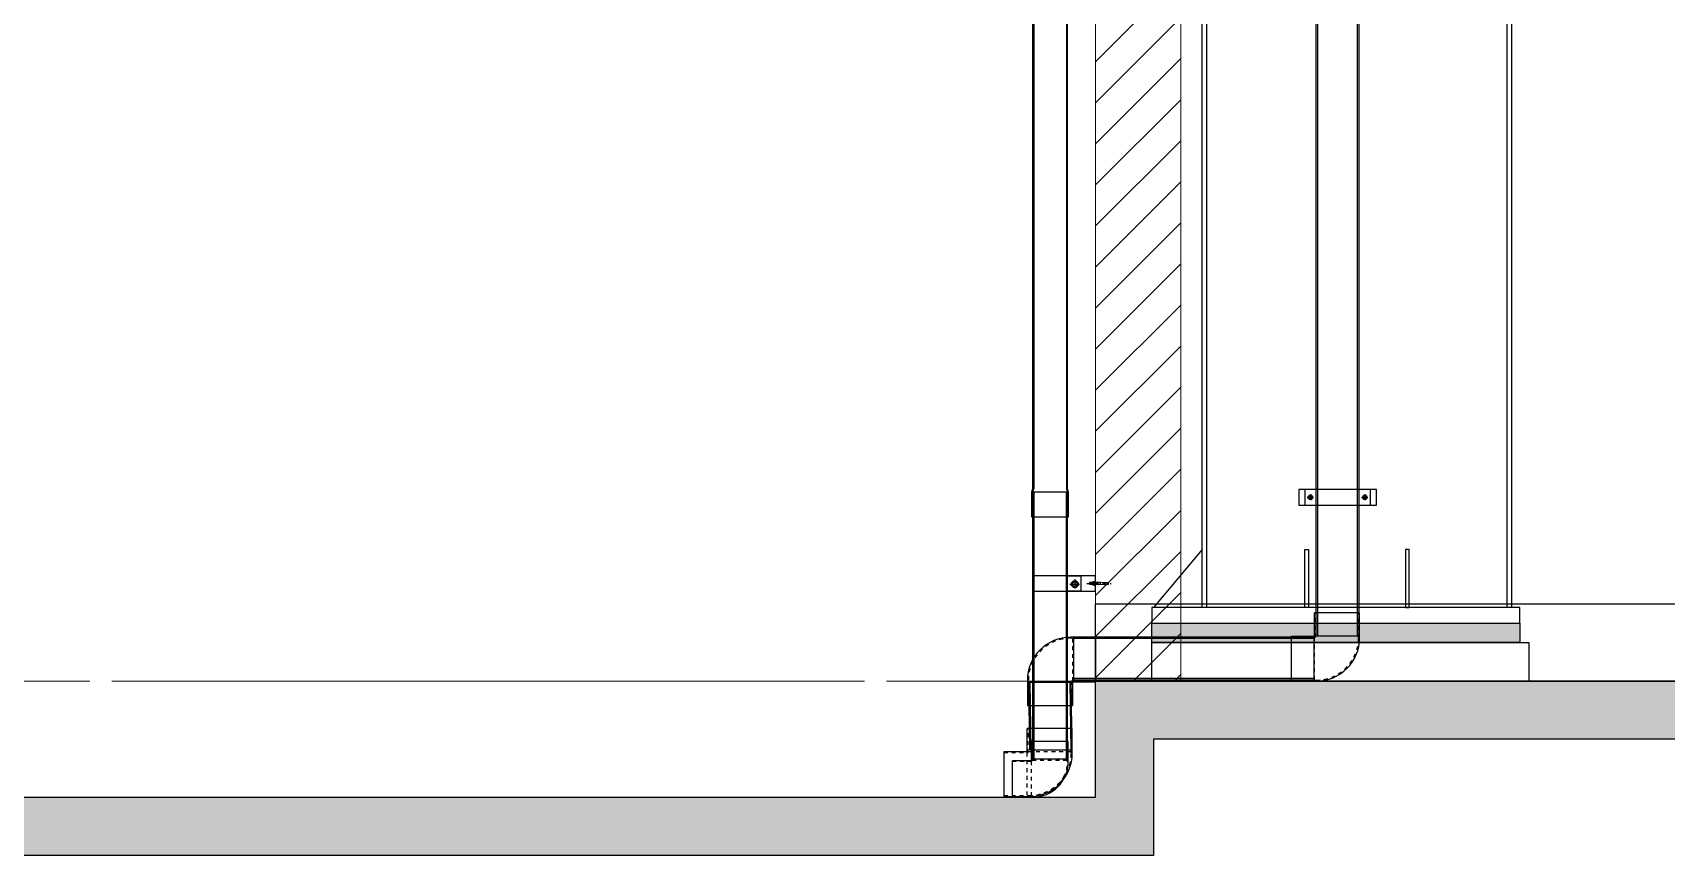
# Model space of a CAD drawing. Header units: inches. Extents: x 340055 to 349452, y -34649 to -30845.
# Drawn here: x 347764.32 to 347806.5, y -32151.54 to -32130.29 of the extents above; entities that cross this region are included whole.
import ezdxf

# ---------------------------------------------------------------- set-up
doc = ezdxf.new("R2010")
doc.units = ezdxf.units.IN
doc.header["$MEASUREMENT"] = 0
for name, pattern in [('CENTER', [2, 1.25, -0.25, 0.25, -0.25]), ('CENTER2', [28.575, 19.05, -3.175, 3.175, -3.175]), ('HIDDEN', [0.375, 0.25, -0.125])]:
    doc.linetypes.add(name, pattern=pattern)
for name, color, linetype in [('001-TRUC', 252, 'CENTER'), ('2', 2, 'Continuous'), ('7', 7, 'Continuous'), ('DIM', 8, 'Continuous'), ('DOWNPOUT', 52, 'Continuous'), ('ROOFING', 4, 'Continuous')]:
    doc.layers.add(name, color=color, linetype=linetype)
doc.layers.add('0_HATCH', color=252, linetype='Continuous', lineweight=9)

# ---------------------------------------------------------------- blocks, each defined once
blk = doc.blocks.new('D90-90')
at = {"layer": 'ROOFING', "color": 254}
for p, q in [((-296909.8, -76158.4), (-296964.3, -76158.4)), ((-296909.8, -76158.4), (-296909.8, -76256.9)), ((-297059.3, -76253.4), (-297059.3, -76307.9)), ((-296909.8, -76256.9), (-296960.8, -76256.9)), ((-296960.8, -76256.9), (-296960.8, -76307.9)), ((-297059.3, -76307.9), (-296960.8, -76307.9))]:
    blk.add_line(p, q, dxfattribs=at)
at = {"layer": 'ROOFING', "color": 254, "linetype": 'HIDDEN'}
for p, q in [((-296909.8, -76160.6), (-296964.3, -76160.6)), ((-296959.7, -76254.7), (-296959.7, -76160.6)), ((-297057.1, -76253.4), (-297057.1, -76307.9)), ((-296963, -76257.5), (-297057.1, -76257.5)), ((-296909.8, -76254.7), (-296963, -76254.7)), ((-296963, -76254.7), (-296963, -76307.9))]:
    blk.add_line(p, q, dxfattribs=at)
at = {"layer": 'ROOFING', "color": 254}
blk.add_arc((-296964.3, -76253.4), 95, 90, 180, dxfattribs=at)
at = {"layer": 'ROOFING', "color": 254, "linetype": 'HIDDEN'}
blk.add_arc((-296964.3, -76253.4), 92.8, 90, 180, dxfattribs=at)
blk = doc.blocks.new('A$Cb70e0635')
at = {"layer": '7'}
h = blk.add_hatch(dxfattribs=at)
h.set_pattern_fill('ANSI31', color=252, scale=4.363636, angle=270, style=0)
h.set_pattern_definition([(315, (273844.77137, -332343.17117), (0.3856946079, 0.3856946079), [])])
h.paths.add_polyline_path([(20.7, 7.7), (20.7, 5.6), (31.4, 5.6), (31.4, 7.7)])
h.paths.add_polyline_path([(31.4, 3.6), (31.4, 5.6), (20.7, 5.6), (20.7, 3.6)])
h.paths.add_polyline_path([(7.5, 5.6), (7.5, 3.6), (16.5, 3.6), (16.5, 5.6)])
h.paths.add_polyline_path([(7.5, 7.7), (7.5, 5.6), (16.5, 5.6), (16.5, 7.7)])
for p, q in [((7.5, 8), (7.5, 3.2)), ((7.5, 7.7), (16.5, 7.7)), ((7.5, 3.6), (16.5, 3.6)), ((16.5, 2), (16.5, 9.3)), ((19.6, 10.6), (17.2, 10.6)), ((19.6, 7.9), (17.2, 7.9)), ((19.6, 3.4), (17.2, 3.4)), ((19.6, 0.6), (17.2, 0.6)), ((20.3, 2), (20.3, 9.3)), ((20.3, 2), (20.3, 9.3)), ((20.3, 2), (20.3, 9.3)), ((20.7, 7.7), (31.4, 7.7)), ((20.7, 3.6), (31.4, 3.6)), ((31.4, 8), (31.4, 3.2))]:
    blk.add_line(p, q, dxfattribs=at)
at = {"layer": '7', "color": 5}
blk.add_line((20.7, 5.6), (22.7, 5.6), dxfattribs=at)
at = {"layer": '7'}
for points in [[(16.5, 8), (7.5, 8), (7.1, 7.7), (7.1, 3.6), (7.5, 3.2), (16.5, 3.2)], [(20.3, 3.2), (38.7, 3.2), (38.7, 8), (20.7, 8)], [(38.7, 4), (50.5, 2.8), (50.5, 8.4), (38.7, 7.2)], [(50.5, 4), (62.2, 2.8), (62.2, 8.4), (50.5, 7.2)]]:
    blk.add_lwpolyline(points, dxfattribs=at)
blk.add_lwpolyline([(20.3, 11.3), (20.7, 11.3), (20.7, 0), (20.3, 0)], close=True, dxfattribs=at)
for centre, radius, start, end in [((18.2, 9.3), 1.7, 126.383, 233.617), ((20.5, 5.6), 4.03, 145.9279, 214.0721), ((18.2, 2), 1.7, 126.383, 233.617), ((18.6, 9.3), 1.7, 306.383, 53.617), ((16.3, 5.6), 4.03, 325.9279, 34.0721), ((18.6, 2), 1.7, 306.383, 53.617)]:
    blk.add_arc(centre, radius, start, end, dxfattribs=at)
at = {"layer": 'DIM', "color": 1, "linetype": 'CENTER2', "ltscale": 0.08}
blk.add_line((0, 5.6), (69.2, 5.6), dxfattribs=at)
blk = doc.blocks.new('111')
at = {"color": 2}
blk.add_lwpolyline([(354275.7, -24000.7), (354342.3, -24000.7), (354342.3, -23987.3), (354275.7, -23987.3)], close=True, dxfattribs=at)
at = {"layer": 'DOWNPOUT', "color": 1, "true_color": 0xfa051e}
for p, q in [((354282.8, -23994), (354288.3, -23994)), ((354285.6, -23991.2), (354285.6, -23996.5)), ((354329.5, -23994), (354335, -23994)), ((354332.4, -23991.2), (354332.4, -23996.5))]:
    blk.add_line(p, q, dxfattribs=at)
blk.add_lwpolyline([(354280.7, -24000.7), (354337.3, -24000.7), (354337.3, -23987.3), (354280.7, -23987.3)], close=True, dxfattribs=at)
for centre, radius in [((354285.6, -23994), 2), ((354285.6, -23994), 1.33), ((354332.4, -23994), 2), ((354332.4, -23994), 1.33)]:
    blk.add_circle(centre, radius, dxfattribs=at)
blk = doc.blocks.new('112')
at = {"layer": 'DOWNPOUT', "color": 222}
for points in [[(354290.4, -32613.2), (354290.4, -31793.2), (354327.1, -31793.2), (354327.1, -32613.2)], [(354291.6, -31793.2), (354291.6, -32613.2)], [(354325.9, -31793.2), (354325.9, -32613.2)], [(354288.8, -32615.6), (354081.7, -32615.6)], [(354044.2, -32653.3), (354045.1, -32711.5)], [(354078.5, -32653.3), (354079.4, -32711.5)], [(354288.8, -32649.9), (354081.7, -32649.9)]]:
    blk.add_lwpolyline(points, dxfattribs=at)
for points in [[(354081.7, -32651.1), (354288.8, -32651.1), (354288.8, -32614.4), (354081.7, -32614.4)], [(354079.8, -32653.3), (354043, -32653.3), (354043.9, -32711.5), (354080.6, -32711.5)]]:
    blk.add_lwpolyline(points, close=True, dxfattribs=at)
at = {"color": 133, "true_color": 0x36c9c7}
blk.add_blockref('111', (0, -8500), dxfattribs=at)
at = {"layer": 'DOWNPOUT', "color": 222, "rotation": 180}
for p, xscale, yscale, zscale in [((237604.6, -62577.1), 0.3929293509572744, 0.3929293509572744, 0.3929293509572744), ((237357.3, -62676.5), 0.3929293528199196, 0.3929293528199196, 0.3929293528199196)]:
    blk.add_blockref('D90-90', p, dxfattribs=dict(at, xscale=xscale, yscale=yscale, zscale=zscale))
at = {"layer": 'DOWNPOUT', "color": 222, "xscale": 0.3929293509572744, "yscale": 0.3929293509572744, "zscale": 0.3929293509572744}
blk.add_blockref('D90-90', (470765.3, -2689.5), dxfattribs=at)

msp = doc.modelspace()

# ---------------------------------------------------------------- hatches: boundary and pattern name
h = msp.add_hatch()
h.set_pattern_fill('AR-CONC', color=8, scale=0.25, style=0)
h.set_pattern_definition([(50, (24365.4208, 6578.9344), (1.7931504565, -0.1568803375), [0.1875, -2.0625]), (355, (24365.4208, 6578.9344), (-0.346878334, 1.880480334), [0.15, -1.65]), (100.4514, (24365.5702, 6578.9213), (1.446273454, 1.723598855), [0.159350475, -1.75285528]), (46.1842, (24365.4208, 6579.4344), (2.668102622, -0.413797536), [0.28125, -3.09375]), (96.6356, (24365.643, 6579.4), (2.336656764, 2.435294677), [0.23902572, -2.6292825]), (351.1842, (24365.4208, 6579.4344), (2.336654863, 2.435296502), [0.225, -2.475]), (21, (24365.6708, 6579.3094), (1.49226763, -1.0065472267), [0.1875, -2.0625]), (326, (24365.6708, 6579.3094), (0.60828833, 1.812875113), [0.15, -1.65]), (71.4514, (24365.7951, 6579.2255), (2.100556571, 0.806326242), [0.159350475, -1.75285528]), (37.5, (24365.42076, 6578.9344), (0.0303996383, 0.8322346346), [0, -1.63, 0, -1.675, 0, -1.65625]), (7.5, (24365.4208, 6578.9344), (0.6576738436, 0.9860292797), [0, -0.955, 0, -1.5925, 0, -0.63125]), (327.5, (24364.86326, 6578.9344), (1.3345560904, -0.0563871793), [0, -0.625, 0, -1.95, 0, -2.5875]), (317.5, (24364.6133, 6578.9344), (1.4579654234, 0.250262456), [0, -0.8125, 0, -1.295, 0, -1.8375])])
h.paths.add_polyline_path([(347793.264, -32148.5373), (347793.264, -32151.5373), (347791.764, -32151.5373), (347639.598, -32151.5373), (347639.598, -32150.0373), (347791.764, -32150.0373), (347791.764, -32147.0373), (347793.264, -32147.0373), (347924.2644, -32147.0373), (347924.2644, -32148.5373)])
at = {"layer": '0_HATCH'}
h = msp.add_hatch(dxfattribs=at)
h.set_pattern_fill('ANSI31', color=256, scale=6)
h.set_pattern_definition([(45, (341460.5168, -24886.8967), (-0.530330086, 0.530330086), [])])
h.paths.add_polyline_path([(347793.964, -32113.0373), (347791.764, -32113.0373), (347791.764, -32147.0373), (347793.964, -32147.0373)])
at = {"layer": '2'}
h = msp.add_hatch(dxfattribs=at)
h.set_pattern_fill('AR-CONC', color=9, scale=0.05)
h.set_pattern_definition([(50, (347331.1716, -31557.74545), (0.35863009, -0.03137607), [0.0375, -0.4125]), (355, (347331.1716, -31557.74545), (-0.06937567, 0.37609607), [0.03, -0.33]), (100.451444, (347331.20148, -31557.74806), (0.28925442, 0.34472), [0.0318701, -0.35057106]), (46.1842, (347331.1716, -31557.64545), (0.53362067, -0.08275964), [0.05625, -0.61875]), (96.635635, (347331.21606, -31557.65235), (0.46733097, 0.4870593), [0.04780517, -0.52585688]), (351.18416, (347331.1716, -31557.64545), (0.46733097, 0.4870593), [0.045, -0.495]), (21, (347331.2216, -31557.67045), (0.29845353, -0.20130945), [0.0375, -0.4125]), (326, (347331.2216, -31557.67045), (0.12165767, 0.36257502), [0.03, -0.33]), (71.451445, (347331.24646, -31557.68722), (0.42011119, 0.16126558), [0.0318701, -0.35057106]), (37.5, (347331.17159, -31557.74545), (0.006079928, 0.166446927), [0, -0.326, 0, -0.335, 0, -0.33125]), (7.5, (347331.17159, -31557.74545), (0.13153477, 0.197205856), [0, -0.191, 0, -0.3185, 0, -0.12625]), (327.5, (347331.06009, -31557.74545), (0.266911218, -0.011277436), [0, -0.125, 0, -0.39, 0, -0.5175]), (317.5, (347331.0101, -31557.74545), (0.291593085, 0.05005249), [0, -0.1625, 0, -0.259, 0, -0.3675])])
h.paths.add_polyline_path([(347793.214, -32145.5373), (347802.714, -32145.5373), (347802.714, -32146.0373), (347793.214, -32146.0373)])

# ---------------------------------------------------------------- linework, layer by layer
at = {"color": 1, "true_color": 0xfa051e}
for p, q in [((347791.1007, -32144.5343), (347791.3479, -32144.5343)), ((347791.2287, -32144.4085), (347791.2287, -32144.6488))]:
    msp.add_line(p, q, dxfattribs=at)
at = {"color": 133, "true_color": 0x36c9c7}
msp.add_line((347797.4485, -32145.8686), (347798.5577, -32145.8686), dxfattribs=at)
at = {"color": 2}
msp.add_line((347790.1311, -32149.0464), (347791.0387, -32149.0464), dxfattribs=at)
at = {"color": 1, "true_color": 0xfa051e}
for points in [[(347790.1383, -32144.716), (347791.764, -32144.716), (347791.764, -32144.316), (347790.1383, -32144.316)], [(347791.0405, -32144.316), (347791.3875, -32144.316), (347791.3875, -32144.716), (347791.0405, -32144.716)]]:
    msp.add_lwpolyline(points, close=True, dxfattribs=at)
at = {"color": 8}
msp.add_lwpolyline([(347793.264, -32148.5373), (347793.264, -32151.5373), (347791.764, -32151.5373), (347639.598, -32151.5373), (347639.598, -32150.0373), (347791.764, -32150.0373), (347791.764, -32147.0373), (347793.264, -32147.0373), (347924.2644, -32147.0373), (347924.2644, -32148.5373)], close=True, dxfattribs=at)
at = {"color": 1, "true_color": 0xfa051e}
for radius in [0.09, 0.06]:
    msp.add_circle((347791.2287, -32144.5343), radius, dxfattribs=at)
at = {"layer": '001-TRUC', "lineweight": 0, "ltscale": 10}
for p, q in [((348185.8009, -32147.0373), (347673.6961, -32147.0373)), ((348078.8626, -32147.0373), (347739.284, -32147.0373))]:
    msp.add_line(p, q, dxfattribs=at)
at = {"layer": '0_HATCH'}
msp.add_lwpolyline([(347791.764, -32147.0373), (347793.964, -32147.0373), (347793.964, -32113.0373), (347791.764, -32113.0373)], close=True, dxfattribs=at)
at = {"layer": '2', "color": 9}
for p, q in [((347794.514, -32145.1373), (347794.514, -32055.1373)), ((347794.634, -32145.1373), (347794.634, -32055.1373)), ((347802.394, -32145.1373), (347802.394, -32055.1373)), ((347802.514, -32145.1373), (347802.514, -32055.1373))]:
    msp.add_line(p, q, dxfattribs=at)
at = {"layer": '2'}
for p, q in [((347794.514, -32143.6373), (347793.264, -32145.1373)), ((347794.514, -32145.1373), (347794.514, -32143.8873)), ((347794.514, -32145.1373), (347793.264, -32145.1373))]:
    msp.add_line(p, q, dxfattribs=at)
at = {"layer": '2', "color": 9}
for points in [[(347797.164, -32143.6373), (347797.264, -32143.6373), (347797.264, -32145.1373), (347797.164, -32145.1373)], [(347799.864, -32143.6373), (347799.764, -32143.6373), (347799.764, -32145.1373), (347799.864, -32145.1373)], [(347791.764, -32145.0373), (347924.2644, -32145.0373), (347924.2644, -32147.0373), (347791.764, -32147.0373)], [(347793.214, -32145.5373), (347802.714, -32145.5373), (347802.714, -32145.1373), (347793.214, -32145.1373)], [(347793.214, -32145.5373), (347802.714, -32145.5373), (347802.714, -32146.0373), (347793.214, -32146.0373)], [(347793.214, -32146.0373), (347802.9478, -32146.0373), (347802.9478, -32147.0373), (347793.214, -32147.0373)]]:
    msp.add_lwpolyline(points, close=True, dxfattribs=at)
at = {"layer": 'DOWNPOUT'}
msp.add_lwpolyline([(347790.1383, -32102.793), (347790.1383, -32142.071), (347790.1102, -32142.1545), (347790.1102, -32142.7917), (347791.0686, -32142.7917), (347791.0686, -32142.1545), (347791.0405, -32142.071), (347791.0405, -32102.793)], close=True, dxfattribs=at)
for points in [[(347790.1683, -32102.793), (347790.1683, -32142.0615), (347790.1402, -32142.145), (347790.1402, -32142.7772)], [(347791.0106, -32102.793), (347791.0106, -32142.0759), (347791.0387, -32142.1594), (347791.0387, -32142.7917)], [(347791.0387, -32149.0464), (347791.0387, -32142.1594), (347790.1364, -32142.1594), (347790.1364, -32149.0464)], [(347790.1664, -32142.1594), (347790.1664, -32149.0464)], [(347791.0087, -32142.1594), (347791.0087, -32149.0464)]]:
    msp.add_lwpolyline(points, dxfattribs=at)

# ---------------------------------------------------------------- block references
at = {"color": 133, "true_color": 0x36c9c7, "xscale": 0.03000000002793968, "yscale": 0.03000000002793968, "zscale": 0.03000000002793968}
msp.add_blockref('112', (337168.7441, -31167.4712), dxfattribs=at)
at = {"color": 9, "xscale": 0.009000000020023435, "yscale": 0.009000000020023435, "zscale": 0.009000000020023435}
msp.add_blockref('A$Cb70e0635', (347791.5411, -32144.5667), dxfattribs=at)
at = {"layer": 'DOWNPOUT', "color": 222, "xscale": 0.009644629550166428, "yscale": 0.009644629550166428, "zscale": 0.009644629550166428, "rotation": 180}
msp.add_blockref('D90-90', (344926.0325, -32884.5565), dxfattribs=at)

doc.saveas('drawing.dxf')
